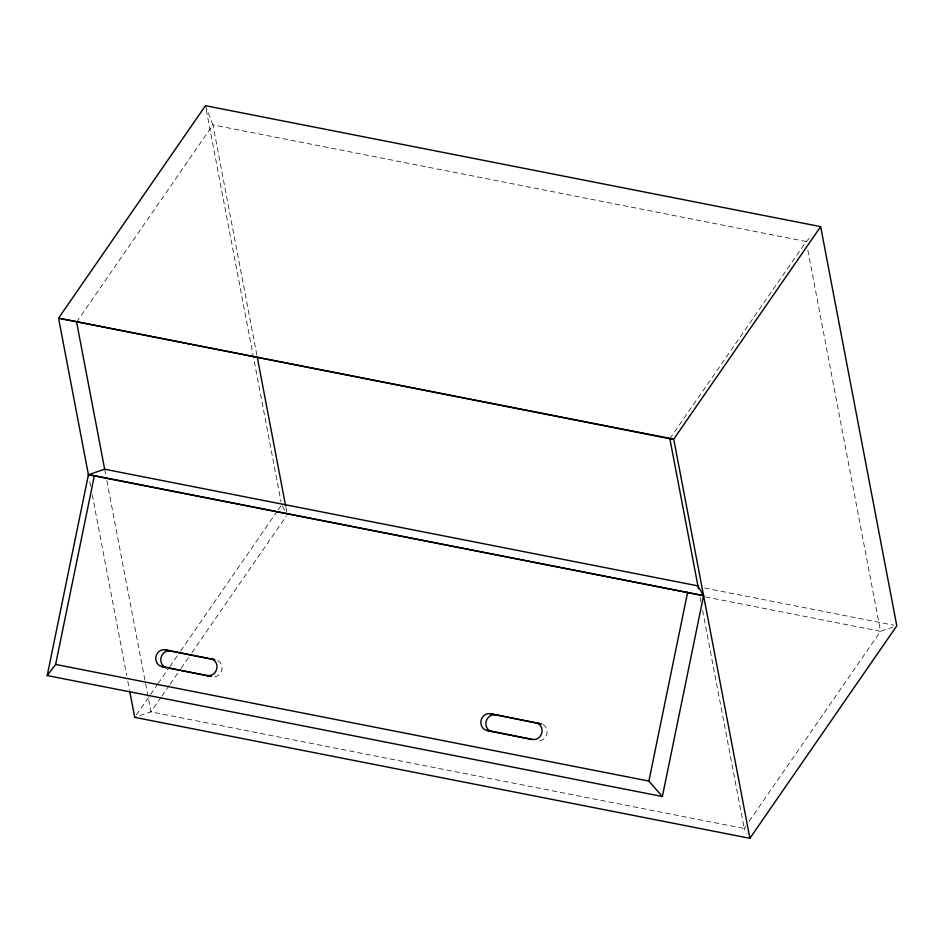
<?xml version="1.0" encoding="UTF-8"?>
<svg xmlns="http://www.w3.org/2000/svg" width="944" height="944" viewBox="0 0 944 944"><rect width="100%" height="100%" fill="white"/><g stroke="black" fill="none" stroke-linecap="round" stroke-linejoin="round"><path stroke-width="0.71" stroke-dasharray="4.72 3.54" d="M76.606 322.081L212.943 124.891L205.473 105.693M136.373 714.95L157.247 684.766M158.073 683.55L168.929 667.856M169.767 666.653L179.785 652.162M180.623 650.959L277.453 510.905M278.291 509.701L280.793 506.078M160.999 697.345L150.957 711.87L134.709 717.357M161.825 696.141L169.354 685.25M170.191 684.046L180.233 669.52M181.071 668.317L188.599 657.425M191.939 652.587L286.469 515.884M669.851 438.724L806.188 241.522L811.014 236.566M745.878 826.083L744.202 828.502L747.046 833.41M749.217 821.245L880.551 631.312L892.741 627.194M806.188 241.522L212.943 124.891L257.004 355.876M704.743 588.053L893.909 625.247M705.463 596.891L880.551 631.312L807.568 248.744M282.339 506.09L285.171 510.999M700.118 597.422L700.967 601.847M702.596 610.426L744.202 828.502L150.957 711.87L145.175 681.533M285.926 507.459L287.023 513.229M206.311 110.023L281.076 501.972M104.666 469.227L105.787 475.103M106.873 480.779L144.904 680.105M89.727 481.617L90.624 486.278M92.217 494.632L126.72 675.479M127.806 681.202L129.47 689.922M217.875 660.67A8.543 7.753 -76.2 0 1 221.569 670.936A8.543 7.753 -76.2 0 1 212.53 676.73M542.953 724.579A8.543 7.753 -76.2 0 1 546.93 733.771A8.543 7.753 -76.2 0 1 539.638 740.745"/><path stroke-width="1.42" d="M47.2 675.562L88.417 474.726L104.666 469.227L697.923 585.87L703.587 595.676L662.369 796.512L47.2 675.562L55.625 664.434L94.376 475.646L703.587 595.676L88.417 474.726L94.376 475.646M662.369 796.512L648.87 781.077L687.621 592.289M88.63 475.823L58.552 318.175L205.473 105.693L820.655 226.643L673.733 439.137L749.878 838.307L134.709 717.357L129.741 691.327M749.878 838.307L896.8 625.825L820.655 226.643M669.851 438.724L673.733 439.137L58.552 318.175L669.851 438.724L698.489 588.855M214.536 659.714L170.286 651.006A8.543 7.753 -76.2 0 0 160.952 657.885A8.543 7.753 -76.2 0 0 166.852 667.75L161.837 666.511A8.543 7.753 -76.2 0 1 155.949 656.646A8.543 7.753 -76.2 0 1 165.271 649.779L214.713 659.691M490.349 713.688L541.042 723.906L490.349 713.688A8.543 7.753 -76.2 0 0 481.015 720.567A8.543 7.753 -76.2 0 0 486.915 730.432L531.897 739.518M161.837 666.511L211.279 676.423M486.915 730.432L532.593 739.412A8.543 7.753 -76.2 0 0 541.927 732.544A8.543 7.753 -76.2 0 0 536.027 722.679M168.28 668.033L211.102 676.447M55.625 664.434L648.87 781.077M165.271 649.779L170.286 651.006M257.287 357.316L285.654 506.008M76.606 322.081L104.69 469.333M491.918 731.659A8.543 7.753 -76.2 0 1 486.03 721.794A8.543 7.753 -76.2 0 1 495.352 714.927M210.96 658.759A8.543 7.753 -76.2 0 1 216.849 668.623A8.543 7.753 -76.2 0 1 207.527 675.503"/></g></svg>
